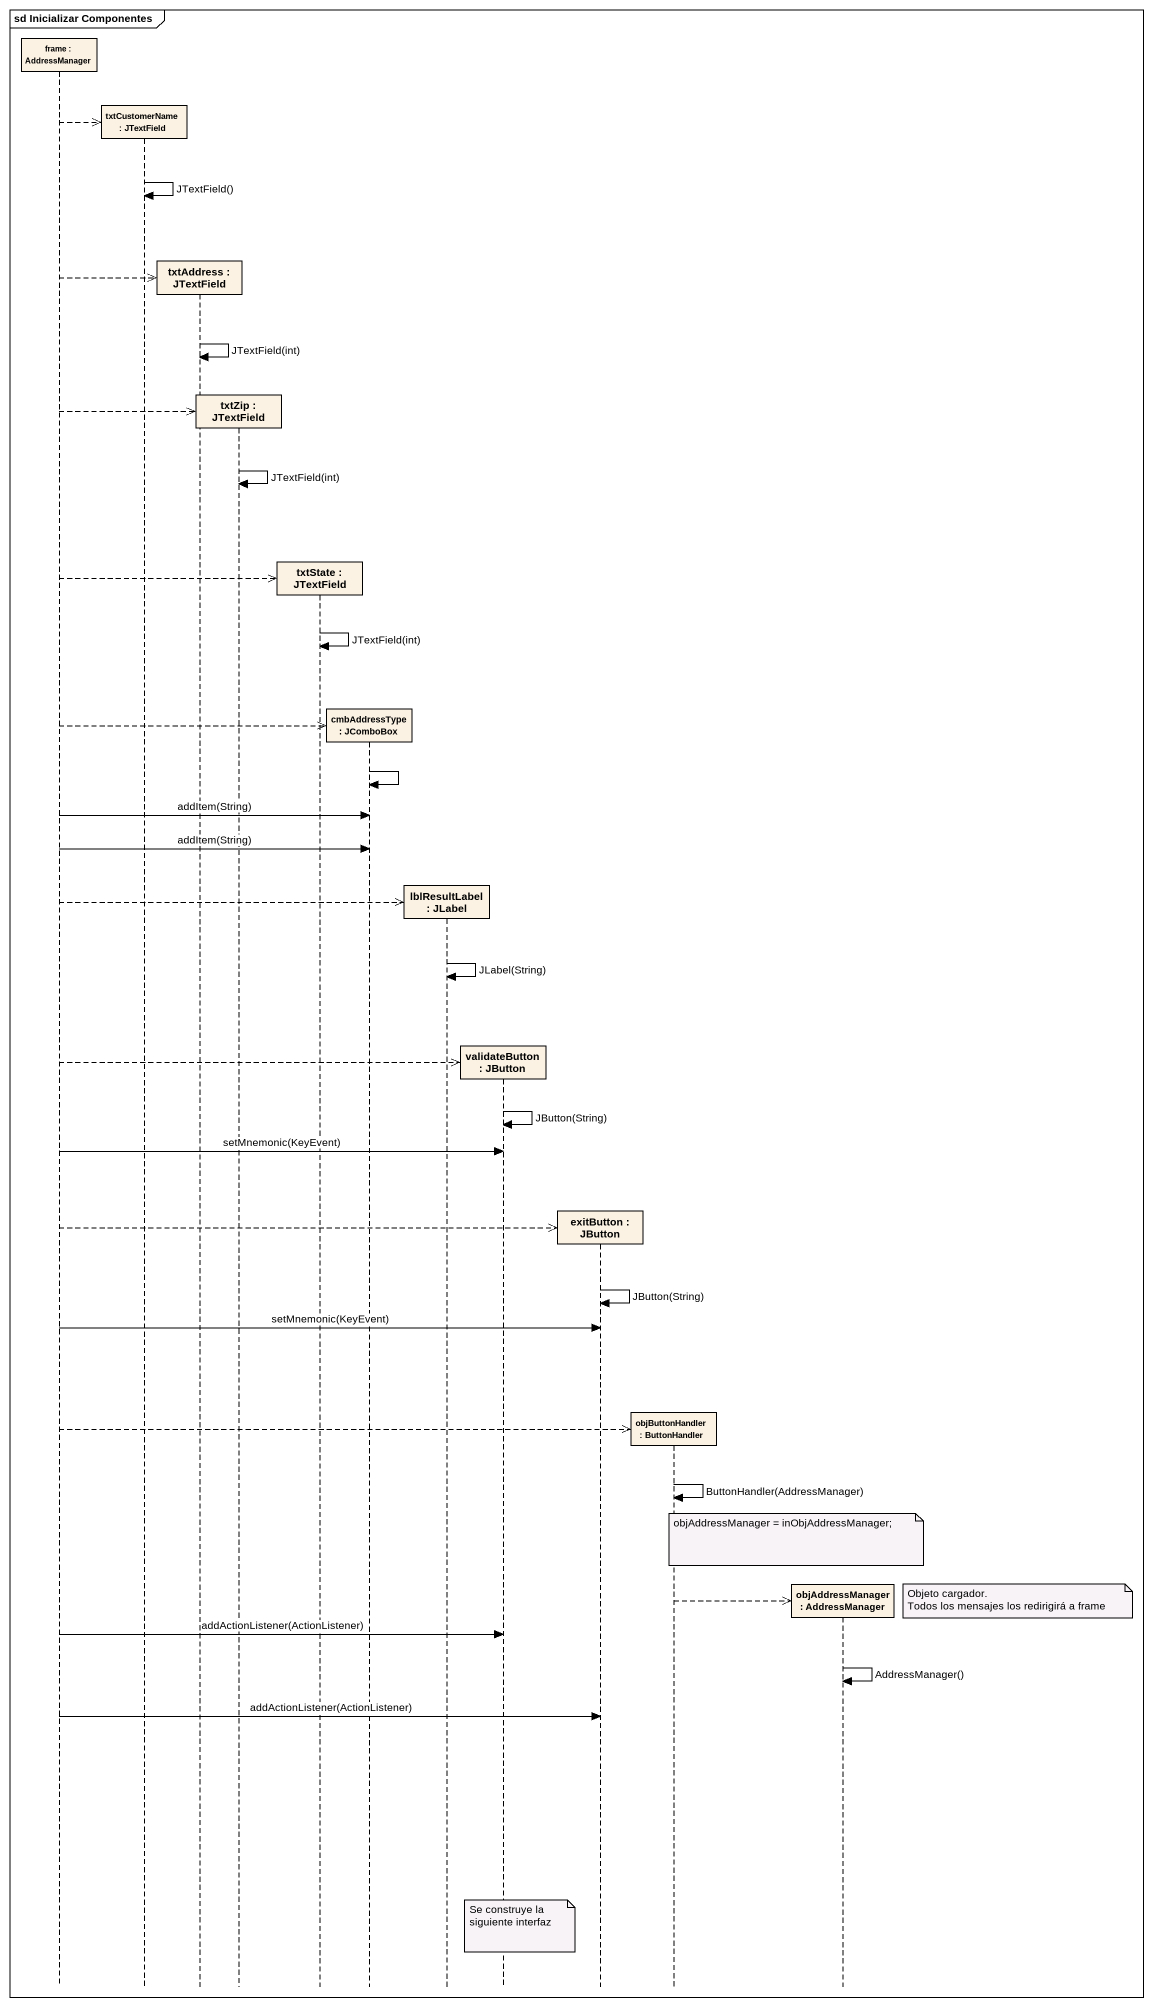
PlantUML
@startuml
mainframe sd Inicializar Componentes
hide footbox
participant "frame : AddressManager" as frame_
participant "txtCustomerName : JTextField" as txtCustomerName
participant "txtAddress : JTextField" as txtAddress
participant "txtZip : JTextField" as txtZip
participant "txtState : JTextField" as txtState
participant "cmbAddressType : JComboBox" as cmbAddressType
participant "lblResultLabel : JLabel" as lblResultLabel
participant "validateButton : JButton" as validateButton
participant "exitButton : JButton" as exitButton
participant "objButtonHandler : ButtonHandler" as objButtonHandler
participant "objAddressManager : AddressManager" as objAddressManager

frame_ -->> txtCustomerName **
txtCustomerName -> txtCustomerName : JTextField()
frame_ -->> txtAddress **
txtAddress -> txtAddress : JTextField(int)
frame_ -->> txtZip **
txtZip -> txtZip : JTextField(int)
frame_ -->> txtState **
txtState -> txtState : JTextField(int)
frame_ -->> cmbAddressType **
cmbAddressType -> cmbAddressType
frame_ -> cmbAddressType : addItem(String)
frame_ -> cmbAddressType : addItem(String)
frame_ -->> lblResultLabel **
lblResultLabel -> lblResultLabel : JLabel(String)
frame_ -->> validateButton **
validateButton -> validateButton : JButton(String)
frame_ -> validateButton : setMnemonic(KeyEvent)
frame_ -->> exitButton **
exitButton -> exitButton : JButton(String)
frame_ -> exitButton : setMnemonic(KeyEvent)
frame_ -->> objButtonHandler **
objButtonHandler -> objButtonHandler : ButtonHandler(AddressManager)
note over objAddressManager : objAddressManager = inObjAddressManager;
note right of objAddressManager
  Objeto cargador.
  Todos los mensajes los redirigirá a frame
end note
objButtonHandler -->> objAddressManager **
frame_ -> validateButton : addActionListener(ActionListener)
objAddressManager -> objAddressManager : AddressManager()
frame_ -> exitButton : addActionListener(ActionListener)
note over validateButton : Se construye la siguiente interfaz
@enduml
